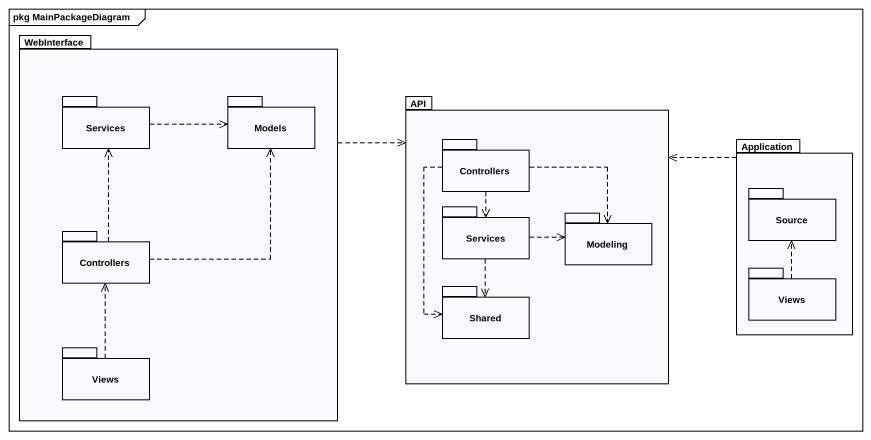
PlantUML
@startuml
mainframe pkg MainPackageDiagram
package WebInterface {
  package Services {
  }
  package Models {
  }
  package "Controllers" as Controllers_2 {
  }
  package "Views" as Views_2 {
  }
}
package API {
  package Controllers {
  }
  package "Services" as Services_2 {
  }
  package Modeling {
  }
  package Shared {
  }
}
package Application {
  package Source {
  }
  package Views {
  }
}
WebInterface .right.> API
Services .right.> Models
Controllers ..> Services_2
Controllers ..> Modeling
Controllers ..> Shared
Application .left.> API
Services_2 .right.> Modeling
Services_2 ..> Shared
Controllers_2 .up.> Services
Controllers_2 .up.> Models
Views .up.> Source
Views_2 .up.> Controllers_2
@enduml
